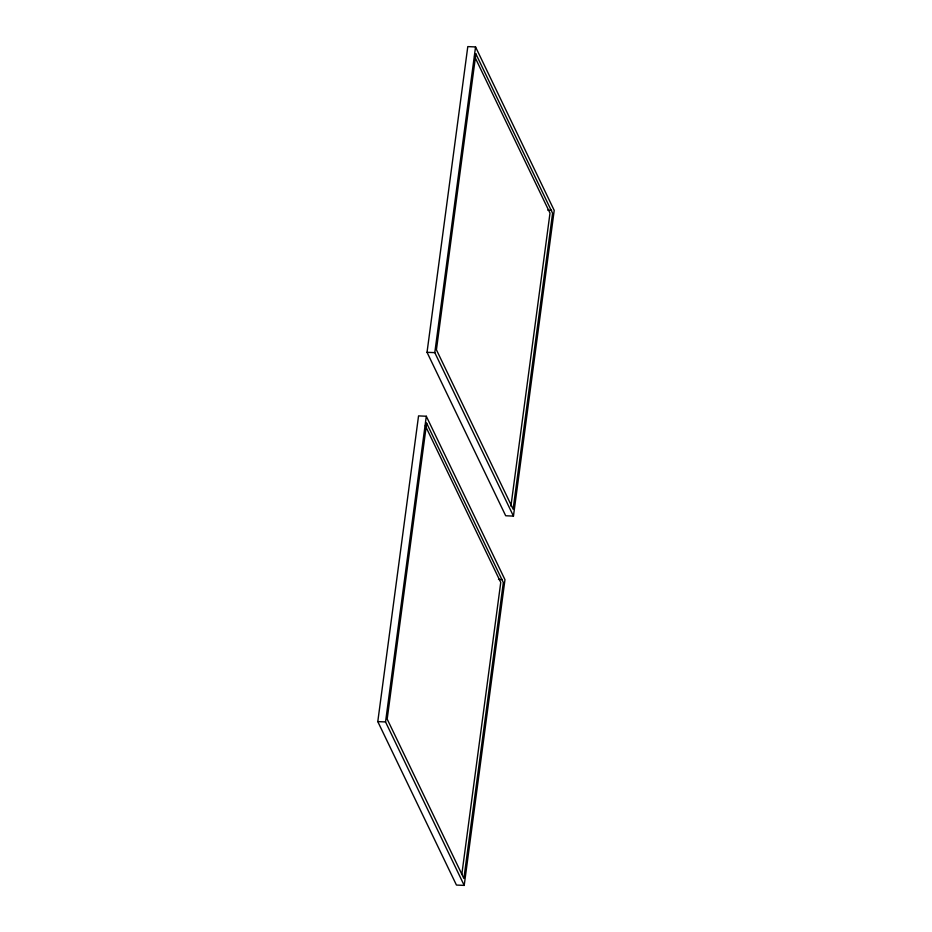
<?xml version="1.0" encoding="UTF-8"?>
<svg xmlns="http://www.w3.org/2000/svg" width="932" height="932" viewBox="0 0 932 932"><rect width="100%" height="100%" fill="white"/><g stroke="black" fill="none" stroke-linecap="round" stroke-linejoin="round"><path stroke-width="1.4" d="M377.786 721.601L418.55 415.893L426.308 416.243L504.969 579.692L464.206 885.4L456.447 885.062L377.786 721.601L385.545 721.951L464.206 885.4M427.031 352.308L467.794 46.6L475.553 46.938L554.214 210.399L513.45 516.107L505.692 515.757L427.031 352.308L434.79 352.645L513.45 516.107M385.545 721.951L426.308 416.243M434.79 352.645L475.553 46.938M461.864 874.041L500.752 582.43L425.307 425.668M510.922 506.181L549.997 213.125L474.551 56.374M547.748 210.108L551.628 210.282M498.503 579.401L502.383 579.576M426.635 423.175L387.176 719.096L463.88 878.468L503.338 582.535L426.635 423.175M475.879 53.881L436.421 349.803L513.124 509.175L552.583 213.242L475.879 53.881"/></g></svg>
